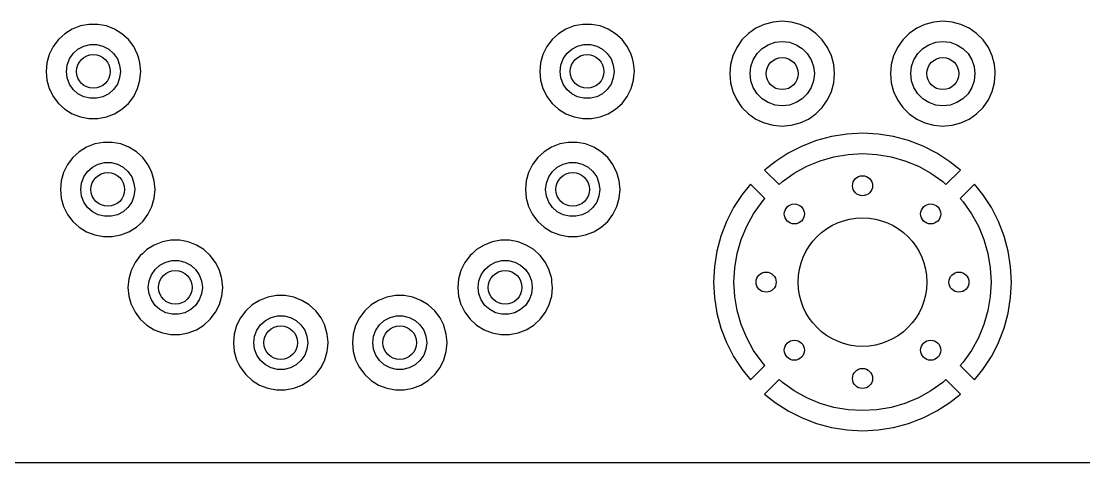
# Model space of a CAD drawing. Extents: x 2.85 to 10.26, y -4.55 to -2.42.
# Drawn here: x 8.506 to 9.547, y -4.547 to -4.114 of the extents above; entities that cross this region are included whole.
import ezdxf

# ---------------------------------------------------------------- set-up
doc = ezdxf.new("R2010")
doc.units = 0
doc.header["$MEASUREMENT"] = 0
doc.layers.add('BLACK', color=7, linetype='CONTINUOUS')

msp = doc.modelspace()

# ---------------------------------------------------------------- linework, layer by layer
at = {"layer": 'BLACK', "linetype": 'CONTINUOUS'}
for p, q in [((8.5563, -4.1221), (8.549, -4.1266)), ((8.5643, -4.119), (8.5563, -4.1221)), ((8.5563, -4.1221), (8.5563, -4.1221)), ((8.5727, -4.1174), (8.5643, -4.119)), ((8.5643, -4.119), (8.5643, -4.119)), ((8.5643, -4.119), (8.5643, -4.119)), ((8.5813, -4.1174), (8.5727, -4.1174)), ((8.5897, -4.119), (8.5813, -4.1174)), ((8.5977, -4.1221), (8.5897, -4.119)), ((8.5897, -4.119), (8.5897, -4.119)), ((8.5897, -4.119), (8.5897, -4.119)), ((8.605, -4.1266), (8.5977, -4.1221)), ((8.5977, -4.1221), (8.5977, -4.1221)), ((9.0401, -4.1221), (9.0328, -4.1266)), ((9.0481, -4.119), (9.0401, -4.1221)), ((9.0401, -4.1221), (9.0401, -4.1221)), ((9.0565, -4.1174), (9.0481, -4.119)), ((9.0481, -4.119), (9.0481, -4.119)), ((9.0481, -4.119), (9.0481, -4.119)), ((9.0651, -4.1174), (9.0565, -4.1174)), ((9.0735, -4.119), (9.0651, -4.1174)), ((9.0815, -4.1221), (9.0735, -4.119)), ((9.0735, -4.119), (9.0735, -4.119)), ((9.0735, -4.119), (9.0735, -4.119)), ((9.0888, -4.1266), (9.0815, -4.1221)), ((9.0815, -4.1221), (9.0815, -4.1221)), ((9.2263, -4.1212), (9.2189, -4.1264)), ((9.2344, -4.1175), (9.2263, -4.1212)), ((9.2263, -4.1212), (9.2263, -4.1212)), ((9.243, -4.1151), (9.2344, -4.1175)), ((9.2344, -4.1175), (9.2344, -4.1175)), ((9.252, -4.1144), (9.243, -4.1151)), ((9.243, -4.1151), (9.243, -4.1151)), ((9.2609, -4.1151), (9.252, -4.1144)), ((9.252, -4.1144), (9.252, -4.1144)), ((9.2695, -4.1175), (9.2609, -4.1151)), ((9.2609, -4.1151), (9.2609, -4.1151)), ((9.2609, -4.1151), (9.2609, -4.1151)), ((9.2609, -4.1151), (9.2609, -4.1151)), ((9.2609, -4.1151), (9.2609, -4.1151)), ((9.2777, -4.1212), (9.2695, -4.1175)), ((9.2695, -4.1175), (9.2695, -4.1175)), ((9.285, -4.1264), (9.2777, -4.1212)), ((9.2777, -4.1212), (9.2777, -4.1212)), ((9.3838, -4.1212), (9.3764, -4.1264)), ((9.3919, -4.1175), (9.3838, -4.1212)), ((9.3838, -4.1212), (9.3838, -4.1212)), ((9.4005, -4.1151), (9.3919, -4.1175)), ((9.3919, -4.1175), (9.3919, -4.1175)), ((9.4094, -4.1144), (9.4005, -4.1151)), ((9.4005, -4.1151), (9.4005, -4.1151)), ((9.4184, -4.1151), (9.4094, -4.1144)), ((9.4094, -4.1144), (9.4094, -4.1144)), ((9.427, -4.1175), (9.4184, -4.1151)), ((9.4184, -4.1151), (9.4184, -4.1151)), ((9.4184, -4.1151), (9.4184, -4.1151)), ((9.4184, -4.1151), (9.4184, -4.1151)), ((9.4184, -4.1151), (9.4184, -4.1151)), ((9.4351, -4.1212), (9.427, -4.1175)), ((9.427, -4.1175), (9.427, -4.1175)), ((9.4425, -4.1264), (9.4351, -4.1212)), ((9.4351, -4.1212), (9.4351, -4.1212)), ((8.5427, -4.1324), (8.5375, -4.1392)), ((8.5432, -4.1319), (8.5427, -4.1324)), ((8.549, -4.1266), (8.5432, -4.1319)), ((8.549, -4.1266), (8.549, -4.1266)), ((8.549, -4.1266), (8.549, -4.1266)), ((8.6113, -4.1324), (8.605, -4.1266)), ((8.6165, -4.1392), (8.6113, -4.1324)), ((9.0265, -4.1324), (9.0213, -4.1392)), ((9.027, -4.1319), (9.0265, -4.1324)), ((9.0328, -4.1266), (9.027, -4.1319)), ((9.0328, -4.1266), (9.0328, -4.1266)), ((9.0328, -4.1266), (9.0328, -4.1266)), ((9.0951, -4.1324), (9.0888, -4.1266)), ((9.1002, -4.1392), (9.0951, -4.1324)), ((9.2126, -4.1327), (9.2075, -4.14)), ((9.2189, -4.1264), (9.2126, -4.1327)), ((9.2913, -4.1327), (9.285, -4.1264)), ((9.2965, -4.14), (9.2913, -4.1327)), ((9.2913, -4.1327), (9.2913, -4.1327)), ((9.3701, -4.1327), (9.3649, -4.14)), ((9.3764, -4.1264), (9.3701, -4.1327)), ((9.4488, -4.1327), (9.4425, -4.1264)), ((9.454, -4.14), (9.4488, -4.1327)), ((9.4488, -4.1327), (9.4488, -4.1327)), ((8.5375, -4.1392), (8.5337, -4.1469)), ((8.5572, -4.146), (8.5619, -4.1418)), ((8.5619, -4.1418), (8.5676, -4.1388)), ((8.5676, -4.1388), (8.5738, -4.1373)), ((8.5738, -4.1373), (8.5802, -4.1373)), ((8.5802, -4.1373), (8.5864, -4.1388)), ((8.5864, -4.1388), (8.5921, -4.1418)), ((8.5921, -4.1418), (8.5968, -4.146)), ((8.6183, -4.1428), (8.6165, -4.1392)), ((8.6203, -4.1469), (8.6183, -4.1428)), ((9.0213, -4.1392), (9.0175, -4.1469)), ((9.041, -4.146), (9.0457, -4.1418)), ((9.0457, -4.1418), (9.0514, -4.1388)), ((9.0514, -4.1388), (9.0576, -4.1373)), ((9.0576, -4.1373), (9.064, -4.1373)), ((9.064, -4.1373), (9.0702, -4.1388)), ((9.0702, -4.1388), (9.0759, -4.1418)), ((9.0759, -4.1418), (9.0806, -4.146)), ((9.1021, -4.1428), (9.1002, -4.1392)), ((9.1041, -4.1469), (9.1021, -4.1428)), ((9.2075, -4.14), (9.2037, -4.1482)), ((9.2075, -4.14), (9.2075, -4.14)), ((9.2273, -4.1461), (9.2323, -4.1411)), ((9.2323, -4.1411), (9.2383, -4.1374)), ((9.2383, -4.1374), (9.245, -4.135)), ((9.245, -4.135), (9.252, -4.1343)), ((9.252, -4.1343), (9.259, -4.135)), ((9.259, -4.135), (9.2656, -4.1374)), ((9.2656, -4.1374), (9.2716, -4.1411)), ((9.2716, -4.1411), (9.2766, -4.1461)), ((9.3003, -4.1482), (9.2965, -4.14)), ((9.3649, -4.14), (9.3612, -4.1482)), ((9.3649, -4.14), (9.3649, -4.14)), ((9.3848, -4.1461), (9.3898, -4.1411)), ((9.3898, -4.1411), (9.3958, -4.1374)), ((9.3958, -4.1374), (9.4024, -4.135)), ((9.4024, -4.135), (9.4094, -4.1343)), ((9.4094, -4.1343), (9.4165, -4.135)), ((9.4165, -4.135), (9.4231, -4.1374)), ((9.4231, -4.1374), (9.4291, -4.1411)), ((9.4291, -4.1411), (9.4341, -4.1461)), ((9.4577, -4.1482), (9.454, -4.14)), ((8.5337, -4.1469), (8.5314, -4.1551)), ((8.5337, -4.1469), (8.5337, -4.1469)), ((8.5513, -4.1573), (8.5535, -4.1513)), ((8.5535, -4.1513), (8.5572, -4.146)), ((8.5968, -4.146), (8.6005, -4.1513)), ((8.6005, -4.1513), (8.6027, -4.1573)), ((8.6214, -4.1509), (8.6203, -4.1469)), ((8.6203, -4.1469), (8.6203, -4.1469)), ((8.6226, -4.1551), (8.6214, -4.1509)), ((9.0175, -4.1469), (9.0152, -4.1551)), ((9.0175, -4.1469), (9.0175, -4.1469)), ((9.0351, -4.1573), (9.0373, -4.1513)), ((9.0373, -4.1513), (9.041, -4.146)), ((9.0806, -4.146), (9.0843, -4.1513)), ((9.0843, -4.1513), (9.0865, -4.1573)), ((9.1052, -4.1509), (9.1041, -4.1469)), ((9.1041, -4.1469), (9.1041, -4.1469)), ((9.1064, -4.1551), (9.1052, -4.1509)), ((9.2037, -4.1482), (9.2014, -4.1568)), ((9.2037, -4.1482), (9.2037, -4.1482)), ((9.2213, -4.1587), (9.2236, -4.1521)), ((9.2236, -4.1521), (9.2273, -4.1461)), ((9.2766, -4.1461), (9.2803, -4.1521)), ((9.2803, -4.1521), (9.2827, -4.1587)), ((9.3026, -4.1568), (9.3003, -4.1482)), ((9.3612, -4.1482), (9.3588, -4.1568)), ((9.3612, -4.1482), (9.3612, -4.1482)), ((9.3787, -4.1587), (9.3811, -4.1521)), ((9.3811, -4.1521), (9.3848, -4.1461)), ((9.4341, -4.1461), (9.4378, -4.1521)), ((9.4378, -4.1521), (9.4402, -4.1587)), ((9.4601, -4.1568), (9.4577, -4.1482)), ((8.5314, -4.1551), (8.5306, -4.1636)), ((8.5306, -4.1636), (8.5314, -4.1721)), ((8.5306, -4.1636), (8.5306, -4.1636)), ((8.5314, -4.1551), (8.5314, -4.1551)), ((8.5505, -4.1636), (8.5513, -4.1573)), ((8.5513, -4.17), (8.5505, -4.1636)), ((8.6027, -4.1573), (8.6035, -4.1636)), ((8.6035, -4.1636), (8.6027, -4.17)), ((8.6234, -4.1636), (8.6226, -4.1551)), ((8.6229, -4.1685), (8.6234, -4.1636)), ((8.6234, -4.1636), (8.6234, -4.1636)), ((9.0152, -4.1551), (9.0144, -4.1636)), ((9.0144, -4.1636), (9.0152, -4.1721)), ((9.0144, -4.1636), (9.0144, -4.1636)), ((9.0152, -4.1551), (9.0152, -4.1551)), ((9.0343, -4.1636), (9.0351, -4.1573)), ((9.0351, -4.17), (9.0343, -4.1636)), ((9.0865, -4.1573), (9.0873, -4.1636)), ((9.0873, -4.1636), (9.0865, -4.17)), ((9.1072, -4.1636), (9.1064, -4.1551)), ((9.107, -4.1657), (9.1072, -4.1636)), ((9.2014, -4.1568), (9.2006, -4.1657)), ((9.2014, -4.1568), (9.2014, -4.1568)), ((9.2205, -4.1657), (9.2213, -4.1587)), ((9.2827, -4.1587), (9.2835, -4.1657)), ((9.3034, -4.1657), (9.3026, -4.1568)), ((9.3588, -4.1568), (9.3581, -4.1657)), ((9.3588, -4.1568), (9.3588, -4.1568)), ((9.378, -4.1657), (9.3787, -4.1587)), ((9.4402, -4.1587), (9.4409, -4.1657)), ((9.4607, -4.1636), (9.4601, -4.1568)), ((9.4608, -4.1657), (9.4607, -4.1636)), ((8.5314, -4.1721), (8.5314, -4.1721)), ((8.5314, -4.1721), (8.5337, -4.1804)), ((8.5535, -4.1759), (8.5513, -4.17)), ((8.6027, -4.17), (8.6005, -4.1759)), ((8.6203, -4.1804), (8.6226, -4.1721)), ((8.6226, -4.1721), (8.6229, -4.1685)), ((8.6226, -4.1721), (8.6226, -4.1721)), ((9.0152, -4.1721), (9.0152, -4.1721)), ((9.0152, -4.1721), (9.0175, -4.1804)), ((9.0373, -4.1759), (9.0351, -4.17)), ((9.0865, -4.17), (9.0843, -4.1759)), ((9.1041, -4.1804), (9.1064, -4.1721)), ((9.1064, -4.1721), (9.1067, -4.1685)), ((9.1064, -4.1721), (9.1064, -4.1721)), ((9.1067, -4.1685), (9.107, -4.1657)), ((9.2006, -4.1657), (9.2014, -4.1747)), ((9.2006, -4.1657), (9.2006, -4.1657)), ((9.2014, -4.1747), (9.2014, -4.1747)), ((9.2014, -4.1747), (9.2037, -4.1833)), ((9.2213, -4.1728), (9.2205, -4.1657)), ((9.2236, -4.1794), (9.2213, -4.1728)), ((9.2827, -4.1728), (9.2803, -4.1794)), ((9.2835, -4.1657), (9.2827, -4.1728)), ((9.3003, -4.1833), (9.3026, -4.1747)), ((9.3026, -4.1747), (9.3034, -4.1657)), ((9.3034, -4.1657), (9.3034, -4.1657)), ((9.3581, -4.1657), (9.3588, -4.1747)), ((9.3581, -4.1657), (9.3581, -4.1657)), ((9.3588, -4.1747), (9.3588, -4.1747)), ((9.3588, -4.1747), (9.3612, -4.1833)), ((9.3787, -4.1728), (9.378, -4.1657)), ((9.3811, -4.1794), (9.3787, -4.1728)), ((9.4402, -4.1728), (9.4378, -4.1794)), ((9.4409, -4.1657), (9.4402, -4.1728)), ((9.4577, -4.1833), (9.4601, -4.1747)), ((9.4601, -4.1747), (9.4608, -4.1657)), ((8.5337, -4.1804), (8.5337, -4.1804)), ((8.5337, -4.1804), (8.5352, -4.1833)), ((8.5352, -4.1833), (8.5375, -4.188)), ((8.5572, -4.1812), (8.5535, -4.1759)), ((8.5619, -4.1854), (8.5572, -4.1812)), ((8.5676, -4.1884), (8.5619, -4.1854)), ((8.5921, -4.1854), (8.5864, -4.1884)), ((8.5968, -4.1812), (8.5921, -4.1854)), ((8.6005, -4.1759), (8.5968, -4.1812)), ((8.6165, -4.188), (8.6203, -4.1804)), ((8.6203, -4.1804), (8.6203, -4.1804)), ((8.6203, -4.1804), (8.6203, -4.1804)), ((9.0175, -4.1804), (9.0175, -4.1804)), ((9.0175, -4.1804), (9.019, -4.1833)), ((9.019, -4.1833), (9.0213, -4.188)), ((9.041, -4.1812), (9.0373, -4.1759)), ((9.0457, -4.1854), (9.041, -4.1812)), ((9.0514, -4.1884), (9.0457, -4.1854)), ((9.0759, -4.1854), (9.0702, -4.1884)), ((9.0806, -4.1812), (9.0759, -4.1854)), ((9.0843, -4.1759), (9.0806, -4.1812)), ((9.1002, -4.188), (9.1041, -4.1804)), ((9.1041, -4.1804), (9.1041, -4.1804)), ((9.1041, -4.1804), (9.1041, -4.1804)), ((9.2037, -4.1833), (9.2037, -4.1833)), ((9.2037, -4.1833), (9.2075, -4.1914)), ((9.2273, -4.1854), (9.2236, -4.1794)), ((9.2323, -4.1904), (9.2273, -4.1854)), ((9.2766, -4.1854), (9.2716, -4.1904)), ((9.2803, -4.1794), (9.2766, -4.1854)), ((9.2965, -4.1914), (9.3003, -4.1833)), ((9.3612, -4.1833), (9.3612, -4.1833)), ((9.3612, -4.1833), (9.3649, -4.1914)), ((9.3848, -4.1854), (9.3811, -4.1794)), ((9.3898, -4.1904), (9.3848, -4.1854)), ((9.4341, -4.1854), (9.4291, -4.1904)), ((9.4378, -4.1794), (9.4341, -4.1854)), ((9.454, -4.1914), (9.4577, -4.1833)), ((8.5375, -4.188), (8.5427, -4.1949)), ((8.5427, -4.1949), (8.549, -4.2006)), ((8.5738, -4.1899), (8.5676, -4.1884)), ((8.5802, -4.1899), (8.5738, -4.1899)), ((8.5864, -4.1884), (8.5802, -4.1899)), ((8.605, -4.2006), (8.6113, -4.1949)), ((8.6113, -4.1949), (8.6165, -4.188)), ((9.0213, -4.188), (9.0265, -4.1949)), ((9.0265, -4.1949), (9.0328, -4.2006)), ((9.0576, -4.1899), (9.0514, -4.1884)), ((9.064, -4.1899), (9.0576, -4.1899)), ((9.0702, -4.1884), (9.064, -4.1899)), ((9.0888, -4.2006), (9.0951, -4.1949)), ((9.0951, -4.1949), (9.1002, -4.188)), ((9.2075, -4.1914), (9.2075, -4.1914)), ((9.2075, -4.1914), (9.2126, -4.1988)), ((9.2383, -4.1941), (9.2323, -4.1904)), ((9.245, -4.1965), (9.2383, -4.1941)), ((9.2656, -4.1941), (9.259, -4.1965)), ((9.2716, -4.1904), (9.2656, -4.1941)), ((9.2913, -4.1988), (9.2965, -4.1914)), ((9.3649, -4.1914), (9.3649, -4.1914)), ((9.3649, -4.1914), (9.3701, -4.1988)), ((9.3958, -4.1941), (9.3898, -4.1904)), ((9.4024, -4.1965), (9.3958, -4.1941)), ((9.4231, -4.1941), (9.4165, -4.1965)), ((9.4291, -4.1904), (9.4231, -4.1941)), ((9.4488, -4.1988), (9.454, -4.1914)), ((8.549, -4.2006), (8.5563, -4.2052)), ((8.5563, -4.2052), (8.5643, -4.2082)), ((8.5897, -4.2082), (8.5977, -4.2052)), ((8.5977, -4.2052), (8.605, -4.2006)), ((9.0328, -4.2006), (9.0401, -4.2052)), ((9.0401, -4.2052), (9.0481, -4.2082)), ((9.0735, -4.2082), (9.0815, -4.2052)), ((9.0815, -4.2052), (9.0888, -4.2006)), ((9.2126, -4.1988), (9.2189, -4.2051)), ((9.2189, -4.2051), (9.2189, -4.2051)), ((9.2189, -4.2051), (9.2263, -4.2103)), ((9.252, -4.1972), (9.245, -4.1965)), ((9.259, -4.1965), (9.252, -4.1972)), ((9.2777, -4.2103), (9.285, -4.2051)), ((9.285, -4.2051), (9.2913, -4.1988)), ((9.3701, -4.1988), (9.3764, -4.2051)), ((9.3764, -4.2051), (9.3764, -4.2051)), ((9.3764, -4.2051), (9.3838, -4.2103)), ((9.4094, -4.1972), (9.4024, -4.1965)), ((9.4165, -4.1965), (9.4094, -4.1972)), ((9.4351, -4.2103), (9.4425, -4.2051)), ((9.4425, -4.2051), (9.4488, -4.1988)), ((8.5643, -4.2082), (8.5727, -4.2098)), ((8.5727, -4.2098), (8.5727, -4.2098)), ((8.5727, -4.2098), (8.5813, -4.2098)), ((8.5813, -4.2098), (8.5897, -4.2082)), ((8.5813, -4.2098), (8.5813, -4.2098)), ((9.0481, -4.2082), (9.0565, -4.2098)), ((9.0565, -4.2098), (9.0565, -4.2098)), ((9.0565, -4.2098), (9.0651, -4.2098)), ((9.0651, -4.2098), (9.0735, -4.2082)), ((9.0651, -4.2098), (9.0651, -4.2098)), ((9.2263, -4.2103), (9.2344, -4.214)), ((9.2344, -4.214), (9.243, -4.2164)), ((9.243, -4.2164), (9.2494, -4.2169)), ((9.2542, -4.2169), (9.2609, -4.2164)), ((9.2609, -4.2164), (9.2695, -4.214)), ((9.2695, -4.214), (9.2777, -4.2103)), ((9.3838, -4.2103), (9.3919, -4.214)), ((9.3919, -4.214), (9.4005, -4.2164)), ((9.4005, -4.2164), (9.4069, -4.2169)), ((9.4117, -4.2169), (9.4184, -4.2164)), ((9.4184, -4.2164), (9.427, -4.214)), ((9.427, -4.214), (9.4351, -4.2103)), ((9.2494, -4.2169), (9.252, -4.2171)), ((9.252, -4.2171), (9.2542, -4.2169)), ((9.252, -4.2171), (9.252, -4.2171)), ((9.252, -4.2171), (9.252, -4.2171)), ((9.3155, -4.225), (9.3004, -4.2274)), ((9.3307, -4.2242), (9.3155, -4.225)), ((9.346, -4.225), (9.3307, -4.2242)), ((9.3307, -4.2242), (9.3307, -4.2242)), ((9.361, -4.2274), (9.346, -4.225)), ((9.4069, -4.2169), (9.4094, -4.2171)), ((9.4094, -4.2171), (9.4117, -4.2169)), ((9.4094, -4.2171), (9.4094, -4.2171)), ((9.4094, -4.2171), (9.4094, -4.2171)), ((8.5784, -4.2347), (8.5704, -4.2378)), ((8.5868, -4.2331), (8.5784, -4.2347)), ((8.5784, -4.2347), (8.5784, -4.2347)), ((8.5784, -4.2347), (8.5784, -4.2347)), ((8.5954, -4.2331), (8.5868, -4.2331)), ((8.6038, -4.2347), (8.5954, -4.2331)), ((8.6118, -4.2378), (8.6038, -4.2347)), ((8.6038, -4.2347), (8.6038, -4.2347)), ((8.6038, -4.2347), (8.6038, -4.2347)), ((9.034, -4.2347), (9.026, -4.2378)), ((9.0424, -4.2331), (9.034, -4.2347)), ((9.034, -4.2347), (9.034, -4.2347)), ((9.034, -4.2347), (9.034, -4.2347)), ((9.051, -4.2331), (9.0424, -4.2331)), ((9.0594, -4.2347), (9.051, -4.2331)), ((9.0674, -4.2378), (9.0594, -4.2347)), ((9.0594, -4.2347), (9.0594, -4.2347)), ((9.0594, -4.2347), (9.0594, -4.2347)), ((9.2714, -4.2368), (9.2578, -4.2438)), ((9.2856, -4.2313), (9.2714, -4.2368)), ((9.3004, -4.2274), (9.2856, -4.2313)), ((9.3004, -4.2274), (9.3004, -4.2274)), ((9.3758, -4.2313), (9.361, -4.2274)), ((9.361, -4.2274), (9.361, -4.2274)), ((9.39, -4.2368), (9.3758, -4.2313)), ((9.4036, -4.2438), (9.39, -4.2368)), ((8.5631, -4.2423), (8.5568, -4.2481)), ((8.5704, -4.2378), (8.5631, -4.2423)), ((8.5631, -4.2423), (8.5631, -4.2423)), ((8.5631, -4.2423), (8.5631, -4.2423)), ((8.5704, -4.2378), (8.5704, -4.2378)), ((8.6191, -4.2423), (8.6118, -4.2378)), ((8.6118, -4.2378), (8.6118, -4.2378)), ((8.6254, -4.2481), (8.6191, -4.2423)), ((9.0187, -4.2423), (9.0124, -4.2481)), ((9.026, -4.2378), (9.0187, -4.2423)), ((9.0187, -4.2423), (9.0187, -4.2423)), ((9.0187, -4.2423), (9.0187, -4.2423)), ((9.026, -4.2378), (9.026, -4.2378)), ((9.0747, -4.2423), (9.0674, -4.2378)), ((9.0674, -4.2378), (9.0674, -4.2378)), ((9.081, -4.2481), (9.0747, -4.2423)), ((9.2578, -4.2438), (9.245, -4.2521)), ((9.2891, -4.2512), (9.3027, -4.2473)), ((9.3027, -4.2473), (9.3166, -4.2449)), ((9.3166, -4.2449), (9.3307, -4.2441)), ((9.3307, -4.2441), (9.3448, -4.2449)), ((9.3448, -4.2449), (9.3587, -4.2473)), ((9.3587, -4.2473), (9.3723, -4.2512)), ((9.4164, -4.2521), (9.4036, -4.2438)), ((8.5516, -4.2549), (8.5478, -4.2626)), ((8.5568, -4.2481), (8.5516, -4.2549)), ((8.5568, -4.2481), (8.5568, -4.2481)), ((8.5713, -4.2617), (8.576, -4.2575)), ((8.576, -4.2575), (8.5817, -4.2545)), ((8.5817, -4.2545), (8.5879, -4.253)), ((8.5879, -4.253), (8.5943, -4.253)), ((8.5943, -4.253), (8.6005, -4.2545)), ((8.6005, -4.2545), (8.6062, -4.2575)), ((8.6062, -4.2575), (8.6109, -4.2617)), ((8.6305, -4.2549), (8.6254, -4.2481)), ((8.6332, -4.2603), (8.6305, -4.2549)), ((9.0072, -4.2549), (9.0034, -4.2626)), ((9.0124, -4.2481), (9.0072, -4.2549)), ((9.0124, -4.2481), (9.0124, -4.2481)), ((9.0269, -4.2617), (9.0316, -4.2575)), ((9.0316, -4.2575), (9.0373, -4.2545)), ((9.0373, -4.2545), (9.0435, -4.253)), ((9.0435, -4.253), (9.0499, -4.253)), ((9.0499, -4.253), (9.0561, -4.2545)), ((9.0561, -4.2545), (9.0618, -4.2575)), ((9.0618, -4.2575), (9.0665, -4.2617)), ((9.0861, -4.2549), (9.081, -4.2481)), ((9.0888, -4.2603), (9.0861, -4.2549)), ((9.245, -4.2521), (9.2348, -4.2603)), ((9.2637, -4.2634), (9.276, -4.2566)), ((9.276, -4.2566), (9.2891, -4.2512)), ((9.3723, -4.2512), (9.3854, -4.2566)), ((9.3854, -4.2566), (9.3977, -4.2634)), ((9.4266, -4.2603), (9.4164, -4.2521)), ((8.5478, -4.2626), (8.5455, -4.2708)), ((8.5478, -4.2626), (8.5478, -4.2626)), ((8.5654, -4.273), (8.5676, -4.267)), ((8.5676, -4.267), (8.5713, -4.2617)), ((8.6109, -4.2617), (8.6146, -4.267)), ((8.6146, -4.267), (8.6168, -4.273)), ((8.6344, -4.2626), (8.6332, -4.2603)), ((8.6367, -4.2708), (8.6344, -4.2626)), ((8.6344, -4.2626), (8.6344, -4.2626)), ((9.0034, -4.2626), (9.0011, -4.2708)), ((9.0034, -4.2626), (9.0034, -4.2626)), ((9.021, -4.273), (9.0232, -4.267)), ((9.0232, -4.267), (9.0269, -4.2617)), ((9.0665, -4.2617), (9.0702, -4.267)), ((9.0702, -4.267), (9.0724, -4.273)), ((9.09, -4.2626), (9.0888, -4.2603)), ((9.0923, -4.2708), (9.09, -4.2626)), ((9.09, -4.2626), (9.09, -4.2626)), ((9.2348, -4.2603), (9.2348, -4.2603)), ((9.2348, -4.2603), (9.249, -4.2744)), ((9.2522, -4.2716), (9.2637, -4.2634)), ((9.3977, -4.2634), (9.4093, -4.2716)), ((9.4124, -4.2744), (9.4266, -4.2603)), ((9.4266, -4.2603), (9.4266, -4.2603)), ((8.5455, -4.2708), (8.5447, -4.2793)), ((8.5455, -4.2708), (8.5455, -4.2708)), ((8.5646, -4.2793), (8.5654, -4.273)), ((8.6168, -4.273), (8.6176, -4.2793)), ((8.6375, -4.2793), (8.6367, -4.2708)), ((8.6367, -4.2708), (8.6367, -4.2708)), ((9.0011, -4.2708), (9.0003, -4.2793)), ((9.0011, -4.2708), (9.0011, -4.2708)), ((9.0202, -4.2793), (9.021, -4.273)), ((9.0724, -4.273), (9.0732, -4.2793)), ((9.0931, -4.2793), (9.0923, -4.2708)), ((9.0923, -4.2708), (9.0923, -4.2708)), ((9.2209, -4.2742), (9.2127, -4.2843)), ((9.2351, -4.2883), (9.2209, -4.2742)), ((9.2209, -4.2742), (9.2209, -4.2742)), ((9.249, -4.2744), (9.2522, -4.2716)), ((9.4093, -4.2716), (9.4124, -4.2744)), ((9.4405, -4.2742), (9.4264, -4.2883)), ((9.4405, -4.2742), (9.4405, -4.2742)), ((9.4446, -4.2793), (9.4405, -4.2742)), ((8.5447, -4.2793), (8.5455, -4.2878)), ((8.5447, -4.2793), (8.5447, -4.2793)), ((8.5455, -4.2878), (8.5455, -4.2878)), ((8.5455, -4.2878), (8.5478, -4.2961)), ((8.5654, -4.2857), (8.5646, -4.2793)), ((8.5676, -4.2916), (8.5654, -4.2857)), ((8.6168, -4.2857), (8.6146, -4.2916)), ((8.6176, -4.2793), (8.6168, -4.2857)), ((8.6344, -4.2961), (8.6367, -4.2878)), ((8.6367, -4.2878), (8.6375, -4.2793)), ((8.6367, -4.2878), (8.6367, -4.2878)), ((8.6375, -4.2793), (8.6375, -4.2793)), ((9.0003, -4.2793), (9.0011, -4.2878)), ((9.0003, -4.2793), (9.0003, -4.2793)), ((9.0011, -4.2878), (9.0011, -4.2878)), ((9.0011, -4.2878), (9.0034, -4.2961)), ((9.021, -4.2857), (9.0202, -4.2793)), ((9.0232, -4.2916), (9.021, -4.2857)), ((9.0724, -4.2857), (9.0702, -4.2916)), ((9.0732, -4.2793), (9.0724, -4.2857)), ((9.09, -4.2961), (9.0923, -4.2878)), ((9.0923, -4.2878), (9.0931, -4.2793)), ((9.0923, -4.2878), (9.0923, -4.2878)), ((9.0931, -4.2793), (9.0931, -4.2793)), ((9.2127, -4.2843), (9.2044, -4.2971)), ((9.2322, -4.2915), (9.2351, -4.2883)), ((9.4264, -4.2883), (9.4292, -4.2915)), ((9.4487, -4.2843), (9.4446, -4.2793)), ((9.457, -4.2971), (9.4487, -4.2843)), ((8.5478, -4.2961), (8.5478, -4.2961)), ((8.5478, -4.2961), (8.5516, -4.3037)), ((8.5713, -4.2969), (8.5676, -4.2916)), ((8.576, -4.3011), (8.5713, -4.2969)), ((8.6109, -4.2969), (8.6062, -4.3011)), ((8.6146, -4.2916), (8.6109, -4.2969)), ((8.6305, -4.3037), (8.6344, -4.2961)), ((8.6344, -4.2961), (8.6344, -4.2961)), ((8.6344, -4.2961), (8.6344, -4.2961)), ((9.0034, -4.2961), (9.0034, -4.2961)), ((9.0034, -4.2961), (9.0072, -4.3037)), ((9.0269, -4.2969), (9.0232, -4.2916)), ((9.0316, -4.3011), (9.0269, -4.2969)), ((9.0665, -4.2969), (9.0618, -4.3011)), ((9.0702, -4.2916), (9.0665, -4.2969)), ((9.0861, -4.3037), (9.09, -4.2961)), ((9.09, -4.2961), (9.09, -4.2961)), ((9.09, -4.2961), (9.09, -4.2961)), ((9.2044, -4.2971), (9.1975, -4.3107)), ((9.224, -4.3031), (9.2322, -4.2915)), ((9.4292, -4.2915), (9.4374, -4.3031)), ((9.464, -4.3107), (9.457, -4.2971)), ((8.5516, -4.3037), (8.5568, -4.3106)), ((8.5817, -4.3041), (8.576, -4.3011)), ((8.5879, -4.3056), (8.5817, -4.3041)), ((8.5943, -4.3056), (8.5879, -4.3056)), ((8.6005, -4.3041), (8.5943, -4.3056)), ((8.6062, -4.3011), (8.6005, -4.3041)), ((8.6254, -4.3106), (8.6305, -4.3037)), ((9.0072, -4.3037), (9.0124, -4.3106)), ((9.0373, -4.3041), (9.0316, -4.3011)), ((9.0435, -4.3056), (9.0373, -4.3041)), ((9.0499, -4.3056), (9.0435, -4.3056)), ((9.0561, -4.3041), (9.0499, -4.3056)), ((9.0618, -4.3011), (9.0561, -4.3041)), ((9.081, -4.3106), (9.0861, -4.3037)), ((9.2172, -4.3154), (9.224, -4.3031)), ((9.4374, -4.3031), (9.4442, -4.3154)), ((8.5568, -4.3106), (8.5631, -4.3163)), ((8.5631, -4.3163), (8.5704, -4.3209)), ((8.5704, -4.3209), (8.5784, -4.3239)), ((8.6038, -4.3239), (8.6118, -4.3209)), ((8.6118, -4.3209), (8.6191, -4.3163)), ((8.6191, -4.3163), (8.6254, -4.3106)), ((9.0124, -4.3106), (9.0187, -4.3163)), ((9.0187, -4.3163), (9.026, -4.3209)), ((9.026, -4.3209), (9.034, -4.3239)), ((9.0594, -4.3239), (9.0674, -4.3209)), ((9.0674, -4.3209), (9.0747, -4.3163)), ((9.0747, -4.3163), (9.081, -4.3106)), ((9.1975, -4.3107), (9.192, -4.325)), ((9.2118, -4.3285), (9.2172, -4.3154)), ((9.4442, -4.3154), (9.4496, -4.3285)), ((9.4694, -4.325), (9.464, -4.3107)), ((8.5784, -4.3239), (8.5868, -4.3255)), ((8.5868, -4.3255), (8.5868, -4.3255)), ((8.5868, -4.3255), (8.5954, -4.3255)), ((8.5954, -4.3255), (8.6038, -4.3239)), ((8.5954, -4.3255), (8.5954, -4.3255)), ((8.6446, -4.3307), (8.6366, -4.3338)), ((8.653, -4.3291), (8.6446, -4.3307)), ((8.6446, -4.3307), (8.6446, -4.3307)), ((8.6446, -4.3307), (8.6446, -4.3307)), ((8.6616, -4.3291), (8.653, -4.3291)), ((8.67, -4.3307), (8.6616, -4.3291)), ((8.678, -4.3338), (8.67, -4.3307)), ((8.67, -4.3307), (8.67, -4.3307)), ((8.67, -4.3307), (8.67, -4.3307)), ((8.9678, -4.3307), (8.9598, -4.3338)), ((8.9762, -4.3291), (8.9678, -4.3307)), ((8.9678, -4.3307), (8.9678, -4.3307)), ((8.9678, -4.3307), (8.9678, -4.3307)), ((8.9848, -4.3291), (8.9762, -4.3291)), ((8.9932, -4.3307), (8.9848, -4.3291)), ((9.0012, -4.3338), (8.9932, -4.3307)), ((8.9932, -4.3307), (8.9932, -4.3307)), ((8.9932, -4.3307), (8.9932, -4.3307)), ((9.034, -4.3239), (9.0424, -4.3255)), ((9.0424, -4.3255), (9.0424, -4.3255)), ((9.0424, -4.3255), (9.051, -4.3255)), ((9.051, -4.3255), (9.0594, -4.3239)), ((9.051, -4.3255), (9.051, -4.3255)), ((9.192, -4.325), (9.188, -4.3398)), ((9.2079, -4.342), (9.2118, -4.3285)), ((9.4496, -4.3285), (9.4535, -4.342)), ((9.4734, -4.3398), (9.4694, -4.325)), ((8.6293, -4.3383), (8.625, -4.3423)), ((8.6366, -4.3338), (8.6293, -4.3383)), ((8.6293, -4.3383), (8.6293, -4.3383)), ((8.6293, -4.3383), (8.6293, -4.3383)), ((8.6366, -4.3338), (8.6366, -4.3338)), ((8.6853, -4.3383), (8.678, -4.3338)), ((8.678, -4.3338), (8.678, -4.3338)), ((8.6916, -4.3441), (8.6853, -4.3383)), ((8.9525, -4.3383), (8.9482, -4.3423)), ((8.9598, -4.3338), (8.9525, -4.3383)), ((8.9525, -4.3383), (8.9525, -4.3383)), ((8.9525, -4.3383), (8.9525, -4.3383)), ((8.9598, -4.3338), (8.9598, -4.3338)), ((9.0085, -4.3383), (9.0012, -4.3338)), ((9.0012, -4.3338), (9.0012, -4.3338)), ((9.0148, -4.3441), (9.0085, -4.3383)), ((9.188, -4.3398), (9.1856, -4.3548)), ((9.188, -4.3398), (9.188, -4.3398)), ((9.4758, -4.3548), (9.4734, -4.3398)), ((9.4734, -4.3398), (9.4734, -4.3398)), ((8.6178, -4.3509), (8.614, -4.3586)), ((8.623, -4.3441), (8.6178, -4.3509)), ((8.625, -4.3423), (8.623, -4.3441)), ((8.6422, -4.3535), (8.6479, -4.3505)), ((8.6479, -4.3505), (8.6541, -4.349)), ((8.6541, -4.349), (8.6605, -4.349)), ((8.6605, -4.349), (8.6667, -4.3505)), ((8.6667, -4.3505), (8.6724, -4.3535)), ((8.6967, -4.3509), (8.6916, -4.3441)), ((8.7006, -4.3585), (8.6967, -4.3509)), ((8.941, -4.3509), (8.9372, -4.3586)), ((8.9462, -4.3441), (8.941, -4.3509)), ((8.9482, -4.3423), (8.9462, -4.3441)), ((8.9654, -4.3535), (8.9711, -4.3505)), ((8.9711, -4.3505), (8.9773, -4.349)), ((8.9773, -4.349), (8.9837, -4.349)), ((8.9837, -4.349), (8.9899, -4.3505)), ((8.9899, -4.3505), (8.9956, -4.3535)), ((9.0199, -4.3509), (9.0148, -4.3441)), ((9.0238, -4.3585), (9.0199, -4.3509)), ((9.2055, -4.356), (9.2079, -4.342)), ((9.4535, -4.342), (9.4559, -4.356)), ((8.614, -4.3586), (8.6117, -4.3668)), ((8.614, -4.3586), (8.614, -4.3586)), ((8.6338, -4.363), (8.6375, -4.3577)), ((8.6375, -4.3577), (8.6422, -4.3535)), ((8.6724, -4.3535), (8.6771, -4.3577)), ((8.6771, -4.3577), (8.6808, -4.363)), ((8.7006, -4.3586), (8.7006, -4.3585)), ((8.7026, -4.3656), (8.7006, -4.3586)), ((8.7006, -4.3586), (8.7006, -4.3586)), ((8.9372, -4.3586), (8.9349, -4.3668)), ((8.9372, -4.3586), (8.9372, -4.3586)), ((8.957, -4.363), (8.9607, -4.3577)), ((8.9607, -4.3577), (8.9654, -4.3535)), ((8.9956, -4.3535), (9.0003, -4.3577)), ((9.0003, -4.3577), (9.004, -4.363)), ((9.0238, -4.3586), (9.0238, -4.3585)), ((9.0258, -4.3656), (9.0238, -4.3586)), ((9.0238, -4.3586), (9.0238, -4.3586)), ((9.1856, -4.3548), (9.1848, -4.3701)), ((9.2047, -4.3701), (9.2055, -4.356)), ((9.4559, -4.356), (9.4567, -4.3701)), ((9.4766, -4.3701), (9.4758, -4.3548)), ((8.6117, -4.3668), (8.6109, -4.3753)), ((8.6117, -4.3668), (8.6117, -4.3668)), ((8.6308, -4.3753), (8.6316, -4.369)), ((8.6316, -4.369), (8.6338, -4.363)), ((8.6808, -4.363), (8.683, -4.369)), ((8.683, -4.369), (8.6838, -4.3753)), ((8.7029, -4.3668), (8.7026, -4.3656)), ((8.7037, -4.3753), (8.7029, -4.3668)), ((8.9349, -4.3668), (8.9341, -4.3753)), ((8.9349, -4.3668), (8.9349, -4.3668)), ((8.954, -4.3753), (8.9548, -4.369)), ((8.9548, -4.369), (8.957, -4.363)), ((9.004, -4.363), (9.0062, -4.369)), ((9.0062, -4.369), (9.007, -4.3753)), ((9.0261, -4.3668), (9.0258, -4.3656)), ((9.0264, -4.3701), (9.0261, -4.3668)), ((9.0269, -4.3753), (9.0264, -4.3701)), ((9.1848, -4.3701), (9.1856, -4.3853)), ((9.1848, -4.3701), (9.1848, -4.3701)), ((9.2055, -4.3842), (9.2047, -4.3701)), ((9.4567, -4.3701), (9.4559, -4.3842)), ((9.4763, -4.3753), (9.4766, -4.3701)), ((9.4766, -4.3701), (9.4766, -4.3701)), ((8.6109, -4.3753), (8.6117, -4.3838)), ((8.6109, -4.3753), (8.6109, -4.3753)), ((8.6316, -4.3817), (8.6308, -4.3753)), ((8.6338, -4.3876), (8.6316, -4.3817)), ((8.683, -4.3817), (8.6808, -4.3876)), ((8.6838, -4.3753), (8.683, -4.3817)), ((8.7029, -4.3838), (8.7037, -4.3753)), ((8.7037, -4.3753), (8.7037, -4.3753)), ((8.7563, -4.3833), (8.7479, -4.3849)), ((8.7649, -4.3833), (8.7563, -4.3833)), ((8.7733, -4.3849), (8.7649, -4.3833)), ((8.8729, -4.3833), (8.8645, -4.3849)), ((8.8815, -4.3833), (8.8729, -4.3833)), ((8.8899, -4.3849), (8.8815, -4.3833)), ((8.9341, -4.3753), (8.9349, -4.3838)), ((8.9341, -4.3753), (8.9341, -4.3753)), ((8.9548, -4.3817), (8.954, -4.3753)), ((8.957, -4.3876), (8.9548, -4.3817)), ((9.0062, -4.3817), (9.004, -4.3876)), ((9.007, -4.3753), (9.0062, -4.3817)), ((9.0261, -4.3838), (9.0269, -4.3753)), ((9.4758, -4.3853), (9.4763, -4.3753)), ((8.6117, -4.3838), (8.6117, -4.3838)), ((8.6117, -4.3838), (8.614, -4.3921)), ((8.614, -4.3921), (8.614, -4.3921)), ((8.614, -4.3921), (8.6142, -4.3925)), ((8.6142, -4.3925), (8.6178, -4.3997)), ((8.6375, -4.3929), (8.6338, -4.3876)), ((8.6422, -4.3971), (8.6375, -4.3929)), ((8.6771, -4.3929), (8.6724, -4.3971)), ((8.6808, -4.3876), (8.6771, -4.3929)), ((8.6967, -4.3997), (8.7006, -4.3921)), ((8.7006, -4.3921), (8.7026, -4.3849)), ((8.7006, -4.3921), (8.7006, -4.3921)), ((8.7006, -4.3921), (8.7006, -4.3921)), ((8.7026, -4.3849), (8.7029, -4.3838)), ((8.7326, -4.3925), (8.7263, -4.3983)), ((8.7399, -4.388), (8.7326, -4.3925)), ((8.7326, -4.3925), (8.7326, -4.3925)), ((8.7326, -4.3925), (8.7326, -4.3925)), ((8.7479, -4.3849), (8.7399, -4.388)), ((8.7399, -4.388), (8.7399, -4.388)), ((8.7479, -4.3849), (8.7479, -4.3849)), ((8.7479, -4.3849), (8.7479, -4.3849)), ((8.7813, -4.388), (8.7733, -4.3849)), ((8.7733, -4.3849), (8.7733, -4.3849)), ((8.7733, -4.3849), (8.7733, -4.3849)), ((8.7886, -4.3925), (8.7813, -4.388)), ((8.7813, -4.388), (8.7813, -4.388)), ((8.7949, -4.3983), (8.7886, -4.3925)), ((8.8492, -4.3925), (8.8429, -4.3983)), ((8.8565, -4.388), (8.8492, -4.3925)), ((8.8492, -4.3925), (8.8492, -4.3925)), ((8.8492, -4.3925), (8.8492, -4.3925)), ((8.8645, -4.3849), (8.8565, -4.388)), ((8.8565, -4.388), (8.8565, -4.388)), ((8.8645, -4.3849), (8.8645, -4.3849)), ((8.8645, -4.3849), (8.8645, -4.3849)), ((8.8979, -4.388), (8.8899, -4.3849)), ((8.8899, -4.3849), (8.8899, -4.3849)), ((8.8899, -4.3849), (8.8899, -4.3849)), ((8.9052, -4.3925), (8.8979, -4.388)), ((8.8979, -4.388), (8.8979, -4.388)), ((8.9115, -4.3983), (8.9052, -4.3925)), ((8.9349, -4.3838), (8.9349, -4.3838)), ((8.9349, -4.3838), (8.9372, -4.3921)), ((8.9372, -4.3921), (8.9372, -4.3921)), ((8.9372, -4.3921), (8.9374, -4.3925)), ((8.9374, -4.3925), (8.941, -4.3997)), ((8.9607, -4.3929), (8.957, -4.3876)), ((8.9654, -4.3971), (8.9607, -4.3929)), ((9.0003, -4.3929), (8.9956, -4.3971)), ((9.004, -4.3876), (9.0003, -4.3929)), ((9.0199, -4.3997), (9.0238, -4.3921)), ((9.0238, -4.3921), (9.0258, -4.3849)), ((9.0238, -4.3921), (9.0238, -4.3921)), ((9.0238, -4.3921), (9.0238, -4.3921)), ((9.0258, -4.3849), (9.0261, -4.3838)), ((9.1856, -4.3853), (9.188, -4.4004)), ((9.2079, -4.3981), (9.2055, -4.3842)), ((9.4559, -4.3842), (9.4535, -4.3981)), ((9.4734, -4.4004), (9.4758, -4.3853)), ((8.6178, -4.3997), (8.623, -4.4066)), ((8.6479, -4.4001), (8.6422, -4.3971)), ((8.6541, -4.4016), (8.6479, -4.4001)), ((8.6605, -4.4016), (8.6541, -4.4016)), ((8.6667, -4.4001), (8.6605, -4.4016)), ((8.6724, -4.3971), (8.6667, -4.4001)), ((8.6916, -4.4066), (8.6967, -4.3997)), ((8.7263, -4.3983), (8.7211, -4.4051)), ((8.7263, -4.3983), (8.7263, -4.3983)), ((8.7512, -4.4047), (8.7574, -4.4032)), ((8.7574, -4.4032), (8.7638, -4.4032)), ((8.7638, -4.4032), (8.77, -4.4047)), ((8.8001, -4.4051), (8.7949, -4.3983)), ((8.8429, -4.3983), (8.8377, -4.4051)), ((8.8429, -4.3983), (8.8429, -4.3983)), ((8.8678, -4.4047), (8.874, -4.4032)), ((8.874, -4.4032), (8.8804, -4.4032)), ((8.8804, -4.4032), (8.8866, -4.4047)), ((8.9167, -4.4051), (8.9115, -4.3983)), ((8.941, -4.3997), (8.9462, -4.4066)), ((8.9711, -4.4001), (8.9654, -4.3971)), ((8.9773, -4.4016), (8.9711, -4.4001)), ((8.9837, -4.4016), (8.9773, -4.4016)), ((8.9899, -4.4001), (8.9837, -4.4016)), ((8.9956, -4.3971), (8.9899, -4.4001)), ((9.0148, -4.4066), (9.0199, -4.3997)), ((9.188, -4.4004), (9.188, -4.4004)), ((9.188, -4.4004), (9.192, -4.4152)), ((9.2118, -4.4117), (9.2079, -4.3981)), ((9.4535, -4.3981), (9.4496, -4.4117)), ((9.4694, -4.4152), (9.4734, -4.4004)), ((9.4734, -4.4004), (9.4734, -4.4004)), ((8.623, -4.4066), (8.6293, -4.4123)), ((8.6293, -4.4123), (8.6366, -4.4169)), ((8.678, -4.4169), (8.6853, -4.4123)), ((8.6853, -4.4123), (8.6916, -4.4066)), ((8.7173, -4.4128), (8.715, -4.421)), ((8.7211, -4.4051), (8.7173, -4.4128)), ((8.7173, -4.4128), (8.7173, -4.4128)), ((8.7371, -4.4172), (8.7408, -4.4119)), ((8.7408, -4.4119), (8.7455, -4.4077)), ((8.7455, -4.4077), (8.7512, -4.4047)), ((8.77, -4.4047), (8.7757, -4.4077)), ((8.7757, -4.4077), (8.7804, -4.4119)), ((8.7804, -4.4119), (8.7841, -4.4172)), ((8.8037, -4.4123), (8.8001, -4.4051)), ((8.8039, -4.4128), (8.8037, -4.4123)), ((8.8062, -4.421), (8.8039, -4.4128)), ((8.8039, -4.4128), (8.8039, -4.4128)), ((8.8339, -4.4128), (8.8316, -4.421)), ((8.8377, -4.4051), (8.8339, -4.4128)), ((8.8339, -4.4128), (8.8339, -4.4128)), ((8.8537, -4.4172), (8.8574, -4.4119)), ((8.8574, -4.4119), (8.8621, -4.4077)), ((8.8621, -4.4077), (8.8678, -4.4047)), ((8.8866, -4.4047), (8.8923, -4.4077)), ((8.8923, -4.4077), (8.897, -4.4119)), ((8.897, -4.4119), (8.9007, -4.4172)), ((8.9203, -4.4123), (8.9167, -4.4051)), ((8.9205, -4.4128), (8.9203, -4.4123)), ((8.9228, -4.421), (8.9205, -4.4128)), ((8.9205, -4.4128), (8.9205, -4.4128)), ((8.9462, -4.4066), (8.9525, -4.4123)), ((8.9525, -4.4123), (8.9598, -4.4169)), ((9.0012, -4.4169), (9.0085, -4.4123)), ((9.0085, -4.4123), (9.0148, -4.4066)), ((9.2172, -4.4247), (9.2118, -4.4117)), ((9.4496, -4.4117), (9.4442, -4.4247)), ((8.6366, -4.4169), (8.6446, -4.4199)), ((8.6446, -4.4199), (8.653, -4.4215)), ((8.653, -4.4215), (8.653, -4.4215)), ((8.653, -4.4215), (8.6616, -4.4215)), ((8.6616, -4.4215), (8.67, -4.4199)), ((8.6616, -4.4215), (8.6616, -4.4215)), ((8.67, -4.4199), (8.678, -4.4169)), ((8.715, -4.421), (8.7142, -4.4295)), ((8.715, -4.421), (8.715, -4.421)), ((8.7341, -4.4295), (8.7349, -4.4232)), ((8.7349, -4.4232), (8.7371, -4.4172)), ((8.7841, -4.4172), (8.7863, -4.4232)), ((8.7863, -4.4232), (8.7871, -4.4295)), ((8.807, -4.4291), (8.8062, -4.421)), ((8.8062, -4.421), (8.8062, -4.421)), ((8.8316, -4.421), (8.8308, -4.4295)), ((8.8316, -4.421), (8.8316, -4.421)), ((8.8507, -4.4295), (8.8515, -4.4232)), ((8.8515, -4.4232), (8.8537, -4.4172)), ((8.9007, -4.4172), (8.9029, -4.4232)), ((8.9029, -4.4232), (8.9037, -4.4295)), ((8.9236, -4.4291), (8.9228, -4.421)), ((8.9228, -4.421), (8.9228, -4.421)), ((8.9598, -4.4169), (8.9678, -4.4199)), ((8.9678, -4.4199), (8.9762, -4.4215)), ((8.9762, -4.4215), (8.9762, -4.4215)), ((8.9762, -4.4215), (8.9848, -4.4215)), ((8.9848, -4.4215), (8.9932, -4.4199)), ((8.9848, -4.4215), (8.9848, -4.4215)), ((8.9932, -4.4199), (9.0012, -4.4169)), ((9.192, -4.4152), (9.1975, -4.4294)), ((9.224, -4.4371), (9.2172, -4.4247)), ((9.4442, -4.4247), (9.4374, -4.4371)), ((9.464, -4.4294), (9.4694, -4.4152)), ((8.7142, -4.4295), (8.715, -4.438)), ((8.7142, -4.4295), (8.7142, -4.4295)), ((8.7349, -4.4359), (8.7341, -4.4295)), ((8.7871, -4.4295), (8.7863, -4.4359)), ((8.8064, -4.4355), (8.807, -4.4295)), ((8.807, -4.4295), (8.807, -4.4291)), ((8.807, -4.4295), (8.807, -4.4295)), ((8.8308, -4.4295), (8.8316, -4.438)), ((8.8308, -4.4295), (8.8308, -4.4295)), ((8.8515, -4.4359), (8.8507, -4.4295)), ((8.9037, -4.4295), (8.9029, -4.4359)), ((8.923, -4.4355), (8.9236, -4.4295)), ((8.9236, -4.4295), (8.9236, -4.4291)), ((9.1975, -4.4294), (9.2044, -4.443)), ((9.457, -4.443), (9.4639, -4.4295)), ((9.4639, -4.4295), (9.464, -4.4294)), ((8.715, -4.438), (8.715, -4.438)), ((8.715, -4.438), (8.7173, -4.4463)), ((8.7371, -4.4418), (8.7349, -4.4359)), ((8.7408, -4.4471), (8.7371, -4.4418)), ((8.7841, -4.4418), (8.7804, -4.4471)), ((8.7863, -4.4359), (8.7841, -4.4418)), ((8.8039, -4.4463), (8.8062, -4.438)), ((8.8062, -4.438), (8.8064, -4.4355)), ((8.8062, -4.438), (8.8062, -4.438)), ((8.8316, -4.438), (8.8316, -4.438)), ((8.8316, -4.438), (8.8339, -4.4463)), ((8.8537, -4.4418), (8.8515, -4.4359)), ((8.8574, -4.4471), (8.8537, -4.4418)), ((8.9007, -4.4418), (8.897, -4.4471)), ((8.9029, -4.4359), (8.9007, -4.4418)), ((8.9205, -4.4463), (8.9228, -4.438)), ((8.9228, -4.438), (8.923, -4.4355)), ((8.9228, -4.438), (8.9228, -4.438)), ((9.2044, -4.443), (9.2127, -4.4558)), ((9.2322, -4.4486), (9.224, -4.4371)), ((9.4374, -4.4371), (9.4292, -4.4486)), ((9.4487, -4.4558), (9.457, -4.443)), ((8.7173, -4.4463), (8.7173, -4.4463)), ((8.7173, -4.4463), (8.7196, -4.4509)), ((8.7196, -4.4509), (8.7211, -4.4539)), ((8.7211, -4.4539), (8.7263, -4.4608)), ((8.7455, -4.4513), (8.7408, -4.4471)), ((8.7512, -4.4543), (8.7455, -4.4513)), ((8.7574, -4.4558), (8.7512, -4.4543)), ((8.7638, -4.4558), (8.7574, -4.4558)), ((8.77, -4.4543), (8.7638, -4.4558)), ((8.7757, -4.4513), (8.77, -4.4543)), ((8.7804, -4.4471), (8.7757, -4.4513)), ((8.7949, -4.4608), (8.8001, -4.4539)), ((8.8001, -4.4539), (8.8039, -4.4463)), ((8.8039, -4.4463), (8.8039, -4.4463)), ((8.8039, -4.4463), (8.8039, -4.4463)), ((8.8339, -4.4463), (8.8339, -4.4463)), ((8.8339, -4.4463), (8.8362, -4.4509)), ((8.8362, -4.4509), (8.8377, -4.4539)), ((8.8377, -4.4539), (8.8429, -4.4608)), ((8.8621, -4.4513), (8.8574, -4.4471)), ((8.8678, -4.4543), (8.8621, -4.4513)), ((8.874, -4.4558), (8.8678, -4.4543)), ((8.8804, -4.4558), (8.874, -4.4558)), ((8.8866, -4.4543), (8.8804, -4.4558)), ((8.8923, -4.4513), (8.8866, -4.4543)), ((8.897, -4.4471), (8.8923, -4.4513)), ((8.9115, -4.4608), (8.9167, -4.4539)), ((8.9167, -4.4539), (8.9205, -4.4463)), ((8.9205, -4.4463), (8.9205, -4.4463)), ((8.9205, -4.4463), (8.9205, -4.4463)), ((9.2127, -4.4558), (9.2209, -4.466)), ((9.2209, -4.466), (9.2351, -4.4518)), ((9.2351, -4.4518), (9.2322, -4.4486)), ((9.4292, -4.4486), (9.4264, -4.4518)), ((9.4264, -4.4518), (9.4405, -4.466)), ((9.4405, -4.466), (9.4487, -4.4558)), ((9.4487, -4.4558), (9.4487, -4.4558)), ((8.7263, -4.4608), (8.7326, -4.4665)), ((8.7326, -4.4665), (8.7399, -4.4711)), ((8.7813, -4.4711), (8.7886, -4.4665)), ((8.7886, -4.4665), (8.7949, -4.4608)), ((8.8429, -4.4608), (8.8492, -4.4665)), ((8.8492, -4.4665), (8.8565, -4.4711)), ((8.8979, -4.4711), (8.9052, -4.4665)), ((8.9052, -4.4665), (8.9115, -4.4608)), ((9.2209, -4.466), (9.2209, -4.466)), ((9.249, -4.4657), (9.2348, -4.4799)), ((9.2522, -4.4686), (9.249, -4.4657)), ((9.4124, -4.4657), (9.4093, -4.4686)), ((9.4266, -4.4799), (9.4124, -4.4657)), ((8.7399, -4.4711), (8.7479, -4.4741)), ((8.7479, -4.4741), (8.7563, -4.4757)), ((8.7563, -4.4757), (8.7563, -4.4757)), ((8.7563, -4.4757), (8.7649, -4.4757)), ((8.7649, -4.4757), (8.7733, -4.4741)), ((8.7649, -4.4757), (8.7649, -4.4757)), ((8.7733, -4.4741), (8.7813, -4.4711)), ((8.8565, -4.4711), (8.8645, -4.4741)), ((8.8645, -4.4741), (8.8729, -4.4757)), ((8.8729, -4.4757), (8.8729, -4.4757)), ((8.8729, -4.4757), (8.8815, -4.4757)), ((8.8815, -4.4757), (8.8899, -4.4741)), ((8.8815, -4.4757), (8.8815, -4.4757)), ((8.8899, -4.4741), (8.8979, -4.4711)), ((9.2637, -4.4768), (9.2522, -4.4686)), ((9.276, -4.4836), (9.2637, -4.4768)), ((9.3977, -4.4768), (9.3854, -4.4836)), ((9.4093, -4.4686), (9.3977, -4.4768)), ((9.2348, -4.4799), (9.2348, -4.4799)), ((9.2348, -4.4799), (9.245, -4.4881)), ((9.2891, -4.489), (9.276, -4.4836)), ((9.3854, -4.4836), (9.3723, -4.489)), ((9.4164, -4.4881), (9.4266, -4.4799)), ((9.245, -4.4881), (9.2578, -4.4964)), ((9.2578, -4.4964), (9.2714, -4.5033)), ((9.3027, -4.4929), (9.2891, -4.489)), ((9.3166, -4.4953), (9.3027, -4.4929)), ((9.3307, -4.4961), (9.3166, -4.4953)), ((9.3448, -4.4953), (9.3307, -4.4961)), ((9.3587, -4.4929), (9.3448, -4.4953)), ((9.3723, -4.489), (9.3587, -4.4929)), ((9.39, -4.5033), (9.4036, -4.4964)), ((9.4036, -4.4964), (9.4164, -4.4881)), ((9.4164, -4.4881), (9.4164, -4.4881)), ((9.2714, -4.5033), (9.2856, -4.5088)), ((9.3758, -4.5088), (9.39, -4.5033)), ((9.2856, -4.5088), (9.3004, -4.5128)), ((9.3004, -4.5128), (9.3004, -4.5128)), ((9.3004, -4.5128), (9.3155, -4.5151)), ((9.3155, -4.5151), (9.3307, -4.5159)), ((9.3307, -4.5159), (9.346, -4.5151)), ((9.3307, -4.5159), (9.3307, -4.5159)), ((9.346, -4.5151), (9.361, -4.5128)), ((9.361, -4.5128), (9.3758, -4.5088)), ((9.361, -4.5128), (9.361, -4.5128)), ((10.118, -4.5472), (2.9922, -4.5472))]:
    msp.add_line(p, q, dxfattribs=at)
at = {"layer": 'BLACK'}
for centre, radius in [((8.577, -4.1636), 0.0165), ((9.0608, -4.1636), 0.0165), ((9.252, -4.1657), 0.0157), ((9.4094, -4.1657), 0.0157), ((8.5911, -4.2793), 0.0165), ((9.0467, -4.2793), 0.0165), ((9.3307, -4.2756), 0.00984), ((9.2639, -4.3033), 0.00984), ((9.3975, -4.3033), 0.00984), ((9.3307, -4.3701), 0.063), ((8.6573, -4.3753), 0.0165), ((8.9805, -4.3753), 0.0165), ((9.2362, -4.3701), 0.00984), ((9.4252, -4.3701), 0.00984), ((8.7606, -4.4295), 0.0165), ((8.8772, -4.4295), 0.0165), ((9.2639, -4.4369), 0.00984), ((9.3975, -4.4369), 0.00984), ((9.3307, -4.4646), 0.00984)]:
    msp.add_circle(centre, radius, dxfattribs=at)

doc.saveas('drawing.dxf')
